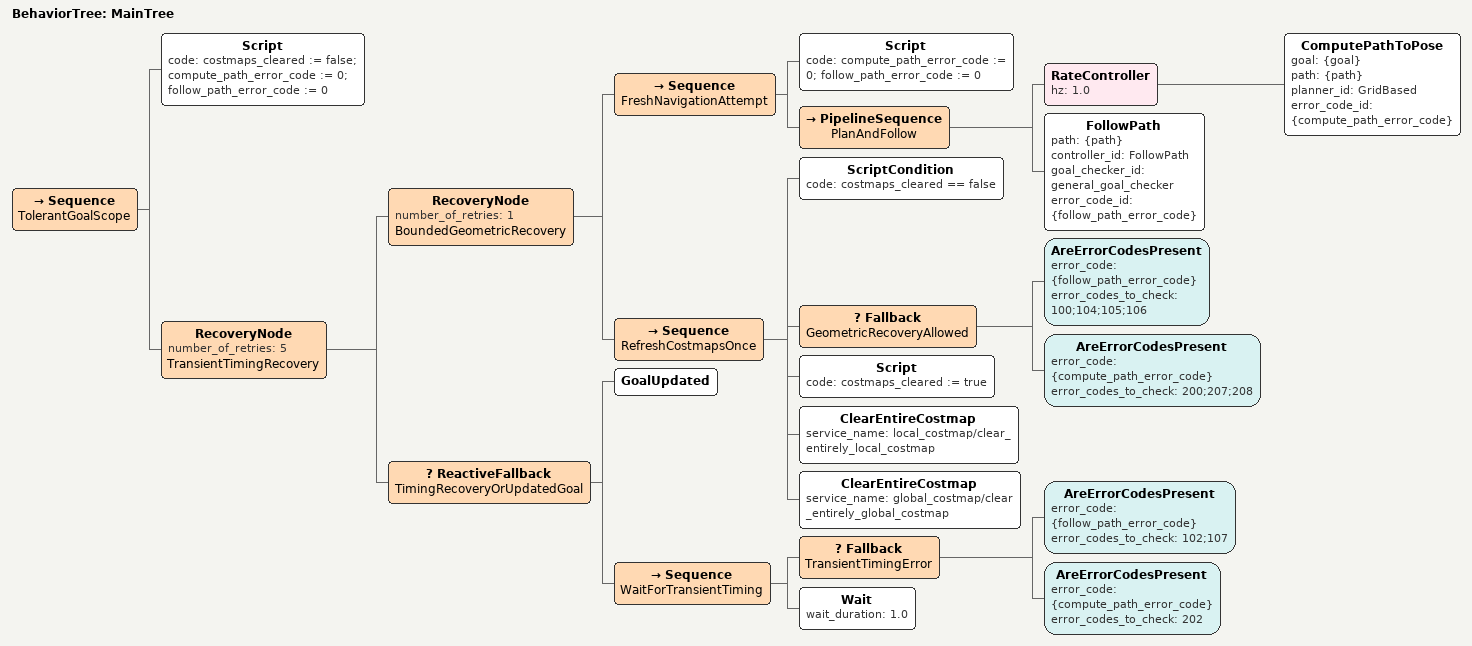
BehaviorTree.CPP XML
<!-- Keep a live goal through transient TF/costmap timing errors.
     Five one-second waits per goal; geometric recovery still clears once. -->
<root BTCPP_format="4" main_tree_to_execute="MainTree">
  <BehaviorTree ID="MainTree">
    <Sequence name="TolerantGoalScope">
      <Script code="costmaps_cleared := false; compute_path_error_code := 0; follow_path_error_code := 0"/>
      <RecoveryNode number_of_retries="5" name="TransientTimingRecovery">
        <RecoveryNode number_of_retries="1" name="BoundedGeometricRecovery">
          <Sequence name="FreshNavigationAttempt">
            <Script code="compute_path_error_code := 0; follow_path_error_code := 0"/>
            <PipelineSequence name="PlanAndFollow">
              <RateController hz="1.0">
                <ComputePathToPose goal="{goal}" path="{path}" planner_id="GridBased"
                                   error_code_id="{compute_path_error_code}"/>
              </RateController>
              <FollowPath path="{path}" controller_id="FollowPath"
                          goal_checker_id="general_goal_checker"
                          error_code_id="{follow_path_error_code}"/>
            </PipelineSequence>
          </Sequence>
          <Sequence name="RefreshCostmapsOnce">
            <ScriptCondition code="costmaps_cleared == false"/>
            <Fallback name="GeometricRecoveryAllowed">
              <AreErrorCodesPresent error_code="{follow_path_error_code}"
                                   error_codes_to_check="100;104;105;106"/>
              <AreErrorCodesPresent error_code="{compute_path_error_code}"
                                   error_codes_to_check="200;207;208"/>
            </Fallback>
            <Script code="costmaps_cleared := true"/>
            <ClearEntireCostmap service_name="local_costmap/clear_entirely_local_costmap"/>
            <ClearEntireCostmap service_name="global_costmap/clear_entirely_global_costmap"/>
          </Sequence>
        </RecoveryNode>
        <ReactiveFallback name="TimingRecoveryOrUpdatedGoal">
          <GoalUpdated/>
          <Sequence name="WaitForTransientTiming">
            <Fallback name="TransientTimingError">
              <AreErrorCodesPresent error_code="{follow_path_error_code}"
                                   error_codes_to_check="102;107"/>
              <AreErrorCodesPresent error_code="{compute_path_error_code}"
                                   error_codes_to_check="202"/>
            </Fallback>
            <Wait wait_duration="1.0"/>
          </Sequence>
        </ReactiveFallback>
      </RecoveryNode>
    </Sequence>
  </BehaviorTree>
</root>
